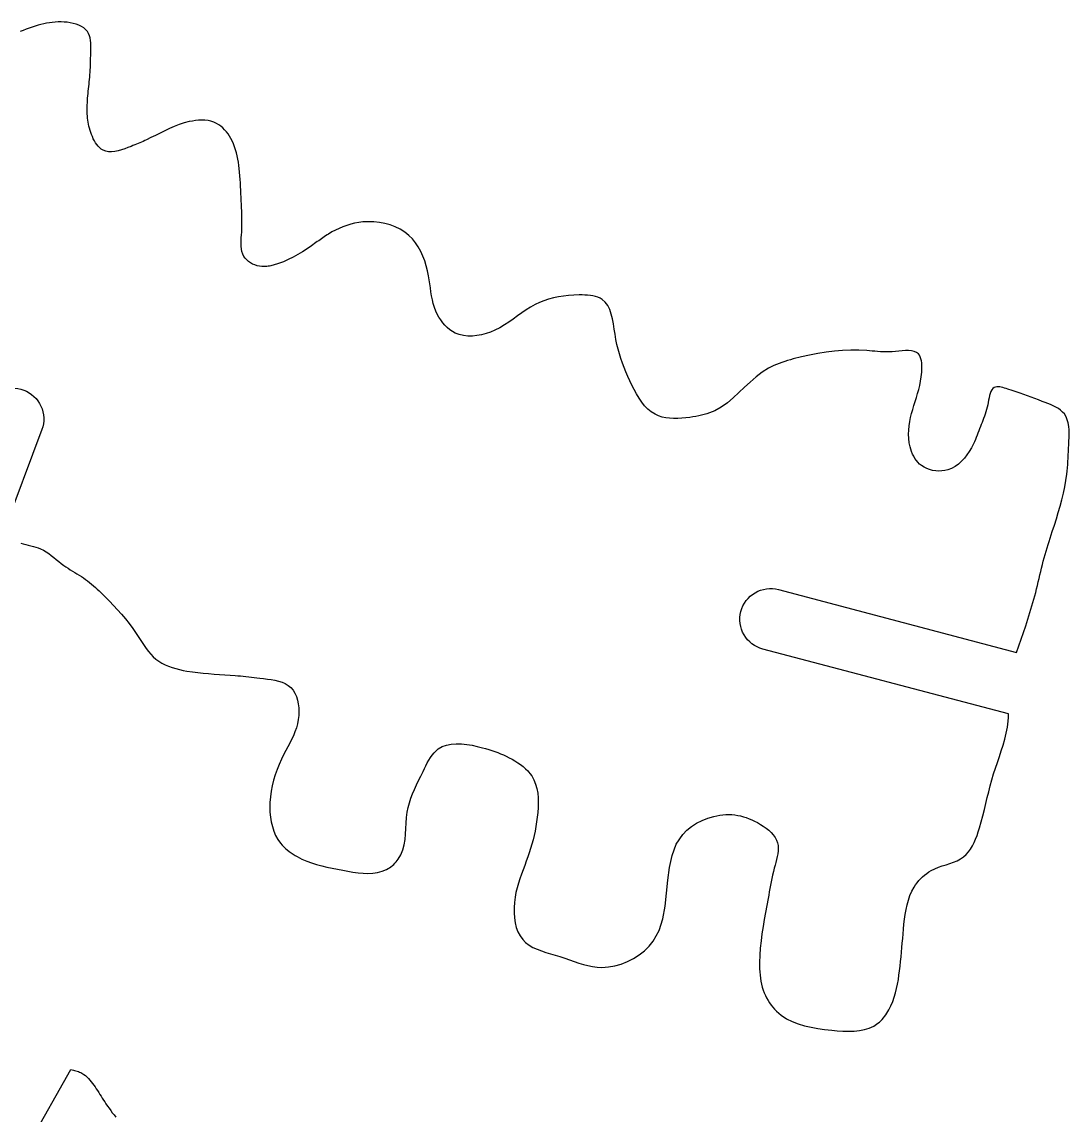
# Model space of a CAD drawing. Extents: x 0 to 235, y 0 to 140.
# Drawn here: x 206.95 to 232.49, y 47.94 to 74.61 of the extents above; entities that cross this region are included whole.
import ezdxf

# ---------------------------------------------------------------- set-up
doc = ezdxf.new("R2010")
doc.units = 0
doc.layers.add('CK_LEVEL_1', color=1, linetype='CONTINUOUS')

msp = doc.modelspace()

# ---------------------------------------------------------------- linework, layer by layer
at = {"layer": 'CK_LEVEL_1'}
for points in [[(206.925, 61.899), (206.985, 61.88), (207.046, 61.864), (207.107, 61.848), (207.169, 61.834), (207.231, 61.819), (207.292, 61.802), (207.351, 61.784), (207.409, 61.761), (207.478, 61.728), (207.543, 61.69), (207.606, 61.647), (207.668, 61.601), (207.729, 61.552), (207.789, 61.502), (207.85, 61.452), (207.91, 61.403), (207.973, 61.356), (208.025, 61.319), (208.078, 61.284), (208.132, 61.25), (208.186, 61.217), (208.24, 61.185), (208.295, 61.152), (208.349, 61.119), (208.402, 61.086), (208.455, 61.051), (208.505, 61.015), (208.554, 60.978), (208.602, 60.939), (208.65, 60.9), (208.696, 60.859), (208.743, 60.818), (208.788, 60.776), (208.833, 60.734), (208.878, 60.691), (208.983, 60.589), (209.086, 60.486), (209.187, 60.381), (209.286, 60.274), (209.382, 60.165), (209.476, 60.053), (209.567, 59.938), (209.654, 59.82), (209.738, 59.698), (209.787, 59.623), (209.836, 59.548), (209.884, 59.472), (209.934, 59.398), (209.984, 59.326), (210.038, 59.256), (210.094, 59.19), (210.153, 59.128), (210.217, 59.071), (210.288, 59.019), (210.364, 58.973), (210.444, 58.932), (210.528, 58.896), (210.615, 58.865), (210.703, 58.838), (210.794, 58.815), (210.885, 58.795), (210.977, 58.778), (211.111, 58.757), (211.243, 58.74), (211.376, 58.726), (211.507, 58.715), (211.639, 58.706), (211.769, 58.698), (211.899, 58.689), (212.028, 58.681), (212.157, 58.67), (212.222, 58.664), (212.287, 58.658), (212.352, 58.651), (212.417, 58.643), (212.483, 58.636), (212.549, 58.628), (212.617, 58.62), (212.685, 58.612), (212.754, 58.605), (212.847, 58.595), (212.94, 58.583), (213.033, 58.57), (213.124, 58.554), (213.213, 58.532), (213.297, 58.505), (213.375, 58.471), (213.446, 58.428), (213.51, 58.375), (213.565, 58.312), (213.61, 58.238), (213.646, 58.157), (213.674, 58.07), (213.693, 57.978), (213.704, 57.882), (213.708, 57.786), (213.704, 57.69), (213.693, 57.596), (213.673, 57.492), (213.646, 57.392), (213.612, 57.295), (213.573, 57.201), (213.53, 57.109), (213.484, 57.019), (213.437, 56.929), (213.389, 56.839), (213.342, 56.749), (213.283, 56.626), (213.227, 56.502), (213.177, 56.375), (213.131, 56.246), (213.091, 56.115), (213.058, 55.982), (213.032, 55.847), (213.013, 55.709), (213.002, 55.569), (212.999, 55.451), (213.003, 55.333), (213.015, 55.215), (213.033, 55.098), (213.06, 54.984), (213.096, 54.874), (213.141, 54.769), (213.196, 54.67), (213.261, 54.577), (213.298, 54.534), (213.338, 54.492), (213.38, 54.452), (213.424, 54.414), (213.469, 54.378), (213.517, 54.343), (213.565, 54.311), (213.615, 54.28), (213.665, 54.252), (213.78, 54.193), (213.898, 54.142), (214.018, 54.098), (214.14, 54.059), (214.264, 54.026), (214.391, 53.996), (214.519, 53.968), (214.65, 53.942), (214.782, 53.917), (214.904, 53.894), (215.027, 53.873), (215.15, 53.856), (215.273, 53.844), (215.393, 53.84), (215.512, 53.845), (215.627, 53.862), (215.739, 53.893), (215.846, 53.938), (215.883, 53.959), (215.919, 53.981), (215.954, 54.006), (215.988, 54.032), (216.021, 54.06), (216.051, 54.09), (216.081, 54.121), (216.108, 54.153), (216.133, 54.186), (216.197, 54.296), (216.244, 54.413), (216.275, 54.538), (216.296, 54.667), (216.309, 54.8), (216.317, 54.935), (216.325, 55.07), (216.336, 55.204), (216.352, 55.335), (216.375, 55.451), (216.405, 55.564), (216.441, 55.675), (216.482, 55.783), (216.528, 55.891), (216.577, 55.999), (216.628, 56.107), (216.682, 56.216), (216.736, 56.326), (216.77, 56.397), (216.805, 56.467), (216.84, 56.536), (216.877, 56.603), (216.917, 56.667), (216.959, 56.728), (217.004, 56.784), (217.053, 56.834), (217.106, 56.878), (217.202, 56.934), (217.308, 56.972), (217.424, 56.995), (217.545, 57.004), (217.672, 57.001), (217.801, 56.988), (217.931, 56.967), (218.059, 56.94), (218.184, 56.909), (218.262, 56.887), (218.338, 56.865), (218.412, 56.841), (218.485, 56.816), (218.557, 56.79), (218.628, 56.761), (218.698, 56.731), (218.767, 56.699), (218.837, 56.664), (218.908, 56.626), (218.978, 56.586), (219.046, 56.543), (219.113, 56.497), (219.177, 56.448), (219.237, 56.396), (219.293, 56.341), (219.343, 56.282), (219.388, 56.219), (219.442, 56.124), (219.483, 56.021), (219.513, 55.913), (219.532, 55.801), (219.543, 55.686), (219.547, 55.568), (219.543, 55.449), (219.535, 55.33), (219.522, 55.212), (219.507, 55.098), (219.489, 54.986), (219.469, 54.875), (219.445, 54.767), (219.42, 54.66), (219.391, 54.554), (219.361, 54.449), (219.328, 54.345), (219.293, 54.243), (219.254, 54.137), (219.215, 54.032), (219.175, 53.926), (219.135, 53.82), (219.097, 53.713), (219.062, 53.603), (219.03, 53.492), (219.002, 53.377), (218.98, 53.259), (218.964, 53.136), (218.955, 53.01), (218.955, 52.884), (218.963, 52.759), (218.981, 52.638), (219.01, 52.522), (219.049, 52.414), (219.101, 52.315), (219.166, 52.226), (219.239, 52.154), (219.323, 52.092), (219.416, 52.038), (219.517, 51.992), (219.623, 51.951), (219.734, 51.914), (219.846, 51.879), (219.96, 51.845), (220.073, 51.811), (220.191, 51.772), (220.306, 51.732), (220.42, 51.693), (220.533, 51.655), (220.646, 51.621), (220.758, 51.592), (220.871, 51.57), (220.985, 51.555), (221.1, 51.549), (221.256, 51.559), (221.413, 51.586), (221.569, 51.63), (221.721, 51.689), (221.868, 51.764), (222.006, 51.852), (222.134, 51.952), (222.249, 52.065), (222.348, 52.187), (222.492, 52.449), (222.585, 52.737), (222.641, 53.043), (222.677, 53.359), (222.706, 53.677), (222.746, 53.987), (222.81, 54.282), (222.914, 54.554), (223.073, 54.794), (223.173, 54.894), (223.286, 54.985), (223.41, 55.065), (223.544, 55.133), (223.684, 55.189), (223.829, 55.232), (223.977, 55.262), (224.124, 55.276), (224.27, 55.275), (224.342, 55.268), (224.413, 55.258), (224.483, 55.243), (224.552, 55.225), (224.621, 55.203), (224.689, 55.177), (224.757, 55.148), (224.824, 55.115), (224.892, 55.08), (224.964, 55.038), (225.035, 54.993), (225.103, 54.945), (225.167, 54.893), (225.226, 54.838), (225.278, 54.779), (225.323, 54.718), (225.358, 54.653), (225.383, 54.584), (225.395, 54.521), (225.4, 54.456), (225.397, 54.389), (225.389, 54.32), (225.376, 54.251), (225.359, 54.18), (225.341, 54.11), (225.321, 54.039), (225.302, 53.969), (225.281, 53.885), (225.261, 53.801), (225.243, 53.719), (225.226, 53.637), (225.211, 53.555), (225.196, 53.474), (225.181, 53.393), (225.167, 53.312), (225.153, 53.231), (225.122, 53.06), (225.09, 52.889), (225.059, 52.717), (225.03, 52.544), (225.003, 52.37), (224.98, 52.196), (224.961, 52.021), (224.949, 51.845), (224.943, 51.669), (224.943, 51.592), (224.945, 51.516), (224.949, 51.439), (224.955, 51.363), (224.964, 51.288), (224.977, 51.212), (224.992, 51.138), (225.011, 51.064), (225.035, 50.991), (225.059, 50.928), (225.086, 50.865), (225.117, 50.804), (225.15, 50.744), (225.187, 50.687), (225.226, 50.631), (225.268, 50.578), (225.312, 50.527), (225.358, 50.48), (225.475, 50.38), (225.603, 50.296), (225.741, 50.227), (225.887, 50.17), (226.041, 50.124), (226.2, 50.087), (226.364, 50.058), (226.532, 50.036), (226.703, 50.017), (226.841, 50.004), (226.979, 49.995), (227.115, 49.992), (227.248, 49.995), (227.378, 50.008), (227.502, 50.031), (227.62, 50.068), (227.731, 50.118), (227.832, 50.186), (227.867, 50.215), (227.901, 50.247), (227.933, 50.281), (227.964, 50.316), (227.994, 50.353), (228.022, 50.392), (228.049, 50.432), (228.074, 50.473), (228.098, 50.514), (228.149, 50.614), (228.192, 50.716), (228.229, 50.82), (228.261, 50.925), (228.287, 51.033), (228.31, 51.141), (228.329, 51.25), (228.345, 51.36), (228.359, 51.469), (228.372, 51.582), (228.384, 51.694), (228.395, 51.806), (228.405, 51.918), (228.415, 52.031), (228.425, 52.143), (228.435, 52.256), (228.445, 52.37), (228.455, 52.484), (228.467, 52.603), (228.48, 52.722), (228.497, 52.841), (228.517, 52.959), (228.543, 53.075), (228.574, 53.188), (228.613, 53.299), (228.66, 53.406), (228.716, 53.508), (228.751, 53.562), (228.789, 53.615), (228.831, 53.665), (228.874, 53.714), (228.921, 53.759), (228.97, 53.802), (229.022, 53.842), (229.076, 53.879), (229.132, 53.912), (229.219, 53.954), (229.309, 53.991), (229.401, 54.023), (229.494, 54.053), (229.586, 54.083), (229.675, 54.115), (229.761, 54.152), (229.842, 54.194), (229.917, 54.244), (229.98, 54.301), (230.038, 54.365), (230.089, 54.437), (230.135, 54.514), (230.177, 54.596), (230.214, 54.681), (230.248, 54.77), (230.279, 54.859), (230.307, 54.95), (230.352, 55.101), (230.392, 55.25), (230.429, 55.398), (230.465, 55.545), (230.499, 55.69), (230.534, 55.835), (230.571, 55.979), (230.609, 56.123), (230.651, 56.267), (230.696, 56.407), (230.744, 56.548), (230.793, 56.69), (230.84, 56.832), (230.886, 56.974), (230.927, 57.118), (230.962, 57.262), (230.989, 57.408), (231.007, 57.555), (231.009, 57.574), (231.01, 57.594), (231.012, 57.613), (231.013, 57.633), (231.014, 57.653), (231.015, 57.672), (231.016, 57.692), (231.017, 57.712), (231.018, 57.731), (225.022, 59.315, -0.414214), (224.488, 60.232, -0.414214), (225.406, 60.766), (231.214, 59.232), (231.27, 59.393), (231.326, 59.555), (231.381, 59.717), (231.435, 59.879), (231.488, 60.041), (231.539, 60.204), (231.588, 60.368), (231.635, 60.532), (231.679, 60.697), (231.7, 60.782), (231.721, 60.866), (231.741, 60.952), (231.761, 61.037), (231.781, 61.122), (231.801, 61.207), (231.822, 61.292), (231.843, 61.376), (231.865, 61.461), (231.887, 61.541), (231.91, 61.622), (231.934, 61.702), (231.958, 61.782), (231.982, 61.862), (232.007, 61.942), (232.033, 62.023), (232.059, 62.103), (232.084, 62.183), (232.134, 62.337), (232.183, 62.492), (232.23, 62.647), (232.275, 62.803), (232.317, 62.958), (232.356, 63.114), (232.39, 63.27), (232.418, 63.426), (232.44, 63.581), (232.449, 63.658), (232.456, 63.735), (232.461, 63.813), (232.466, 63.891), (232.47, 63.97), (232.474, 64.049), (232.477, 64.13), (232.481, 64.213), (232.485, 64.296), (232.489, 64.387), (232.493, 64.478), (232.495, 64.569), (232.493, 64.659), (232.486, 64.746), (232.473, 64.83), (232.451, 64.909), (232.421, 64.982), (232.38, 65.049), (232.337, 65.097), (232.288, 65.141), (232.233, 65.18), (232.173, 65.215), (232.109, 65.248), (232.043, 65.277), (231.975, 65.305), (231.907, 65.331), (231.84, 65.356), (231.746, 65.391), (231.655, 65.425), (231.566, 65.458), (231.477, 65.491), (231.388, 65.524), (231.297, 65.557), (231.203, 65.59), (231.105, 65.623), (231.001, 65.657), (230.961, 65.67), (230.921, 65.682), (230.88, 65.694), (230.84, 65.703), (230.802, 65.709), (230.765, 65.713), (230.73, 65.712), (230.698, 65.707), (230.669, 65.696), (230.636, 65.673), (230.609, 65.64), (230.587, 65.599), (230.569, 65.552), (230.554, 65.5), (230.542, 65.445), (230.531, 65.388), (230.52, 65.33), (230.509, 65.274), (230.495, 65.213), (230.48, 65.155), (230.464, 65.099), (230.446, 65.045), (230.428, 64.993), (230.409, 64.942), (230.39, 64.892), (230.37, 64.841), (230.35, 64.791), (230.331, 64.74), (230.312, 64.688), (230.292, 64.636), (230.272, 64.583), (230.252, 64.53), (230.23, 64.477), (230.208, 64.424), (230.184, 64.371), (230.159, 64.318), (230.112, 64.227), (230.059, 64.137), (230.002, 64.051), (229.939, 63.97), (229.87, 63.895), (229.796, 63.828), (229.716, 63.771), (229.629, 63.723), (229.537, 63.688), (229.465, 63.671), (229.391, 63.661), (229.316, 63.658), (229.24, 63.662), (229.166, 63.673), (229.093, 63.692), (229.022, 63.718), (228.956, 63.75), (228.895, 63.79), (228.849, 63.828), (228.807, 63.871), (228.768, 63.917), (228.734, 63.966), (228.703, 64.019), (228.676, 64.073), (228.653, 64.13), (228.633, 64.188), (228.616, 64.246), (228.595, 64.348), (228.583, 64.451), (228.58, 64.554), (228.583, 64.658), (228.593, 64.761), (228.609, 64.863), (228.628, 64.964), (228.652, 65.064), (228.679, 65.162), (228.708, 65.26), (228.738, 65.356), (228.768, 65.452), (228.798, 65.549), (228.826, 65.647), (228.851, 65.747), (228.872, 65.85), (228.889, 65.958), (228.901, 66.07), (228.904, 66.127), (228.905, 66.184), (228.904, 66.24), (228.9, 66.296), (228.892, 66.348), (228.881, 66.398), (228.865, 66.443), (228.844, 66.483), (228.818, 66.517), (228.772, 66.553), (228.715, 66.577), (228.65, 66.59), (228.579, 66.596), (228.502, 66.595), (228.422, 66.589), (228.34, 66.582), (228.258, 66.573), (228.177, 66.567), (228.102, 66.564), (228.029, 66.563), (227.958, 66.565), (227.89, 66.568), (227.822, 66.573), (227.756, 66.579), (227.69, 66.585), (227.624, 66.591), (227.559, 66.597), (227.365, 66.606), (227.169, 66.606), (226.97, 66.597), (226.769, 66.58), (226.568, 66.555), (226.366, 66.523), (226.165, 66.485), (225.965, 66.441), (225.766, 66.391), (225.696, 66.372), (225.626, 66.352), (225.557, 66.33), (225.488, 66.308), (225.421, 66.284), (225.354, 66.258), (225.289, 66.229), (225.225, 66.199), (225.162, 66.166), (225.006, 66.067), (224.859, 65.953), (224.718, 65.829), (224.579, 65.7), (224.442, 65.57), (224.303, 65.443), (224.16, 65.324), (224.011, 65.218), (223.854, 65.13), (223.791, 65.102), (223.727, 65.077), (223.662, 65.054), (223.596, 65.035), (223.528, 65.017), (223.459, 65.002), (223.389, 64.988), (223.317, 64.976), (223.245, 64.965), (223.147, 64.953), (223.047, 64.944), (222.947, 64.939), (222.849, 64.938), (222.751, 64.944), (222.657, 64.956), (222.565, 64.975), (222.478, 65.003), (222.395, 65.041), (222.303, 65.098), (222.219, 65.168), (222.141, 65.249), (222.07, 65.338), (222.004, 65.435), (221.942, 65.537), (221.885, 65.643), (221.832, 65.75), (221.782, 65.857), (221.731, 65.967), (221.684, 66.075), (221.639, 66.183), (221.598, 66.292), (221.559, 66.401), (221.524, 66.513), (221.492, 66.628), (221.464, 66.746), (221.44, 66.87), (221.42, 66.994), (221.401, 67.12), (221.381, 67.247), (221.357, 67.37), (221.328, 67.487), (221.291, 67.596), (221.242, 67.694), (221.181, 67.778), (221.105, 67.845), (221.055, 67.874), (221.001, 67.897), (220.943, 67.916), (220.881, 67.93), (220.817, 67.94), (220.75, 67.947), (220.682, 67.951), (220.614, 67.953), (220.545, 67.953), (220.414, 67.949), (220.286, 67.94), (220.16, 67.926), (220.037, 67.907), (219.917, 67.881), (219.8, 67.849), (219.686, 67.812), (219.575, 67.767), (219.468, 67.716), (219.359, 67.654), (219.252, 67.587), (219.147, 67.515), (219.042, 67.44), (218.937, 67.365), (218.83, 67.291), (218.719, 67.22), (218.605, 67.153), (218.484, 67.092), (218.38, 67.048), (218.272, 67.011), (218.162, 66.982), (218.051, 66.961), (217.94, 66.95), (217.83, 66.949), (217.723, 66.961), (217.62, 66.985), (217.521, 67.023), (217.453, 67.061), (217.387, 67.105), (217.326, 67.157), (217.268, 67.214), (217.215, 67.276), (217.166, 67.342), (217.122, 67.411), (217.083, 67.483), (217.049, 67.556), (217.013, 67.648), (216.985, 67.742), (216.963, 67.837), (216.944, 67.932), (216.929, 68.029), (216.915, 68.126), (216.902, 68.224), (216.887, 68.322), (216.871, 68.421), (216.845, 68.544), (216.814, 68.666), (216.776, 68.785), (216.732, 68.902), (216.68, 69.015), (216.62, 69.123), (216.553, 69.224), (216.476, 69.318), (216.391, 69.403), (216.29, 69.484), (216.179, 69.554), (216.06, 69.612), (215.935, 69.66), (215.806, 69.696), (215.672, 69.722), (215.537, 69.737), (215.402, 69.74), (215.267, 69.734), (215.167, 69.721), (215.068, 69.703), (214.971, 69.68), (214.875, 69.651), (214.782, 69.617), (214.69, 69.578), (214.601, 69.536), (214.514, 69.489), (214.429, 69.439), (214.394, 69.417), (214.36, 69.394), (214.326, 69.371), (214.292, 69.348), (214.258, 69.324), (214.224, 69.301), (214.191, 69.277), (214.157, 69.253), (214.124, 69.229), (214.016, 69.153), (213.906, 69.079), (213.795, 69.007), (213.682, 68.939), (213.567, 68.875), (213.449, 68.817), (213.329, 68.764), (213.207, 68.718), (213.082, 68.679), (213.051, 68.671), (213.021, 68.664), (212.99, 68.657), (212.959, 68.652), (212.928, 68.647), (212.897, 68.644), (212.866, 68.643), (212.834, 68.643), (212.802, 68.644), (212.745, 68.652), (212.688, 68.666), (212.632, 68.684), (212.579, 68.708), (212.527, 68.737), (212.48, 68.77), (212.437, 68.807), (212.399, 68.848), (212.367, 68.892), (212.338, 68.949), (212.318, 69.01), (212.305, 69.073), (212.298, 69.14), (212.296, 69.208), (212.298, 69.277), (212.302, 69.348), (212.307, 69.418), (212.312, 69.488), (212.317, 69.576), (212.319, 69.663), (212.32, 69.748), (212.319, 69.833), (212.317, 69.916), (212.313, 70), (212.31, 70.083), (212.306, 70.166), (212.301, 70.249), (212.297, 70.335), (212.293, 70.423), (212.289, 70.51), (212.285, 70.597), (212.28, 70.685), (212.274, 70.773), (212.268, 70.861), (212.26, 70.948), (212.251, 71.036), (212.242, 71.113), (212.231, 71.19), (212.218, 71.266), (212.203, 71.343), (212.185, 71.418), (212.164, 71.493), (212.139, 71.567), (212.111, 71.64), (212.078, 71.712), (212.048, 71.769), (212.015, 71.826), (211.979, 71.881), (211.939, 71.933), (211.897, 71.982), (211.852, 72.028), (211.804, 72.07), (211.753, 72.106), (211.699, 72.138), (211.633, 72.167), (211.563, 72.19), (211.491, 72.205), (211.416, 72.213), (211.34, 72.216), (211.263, 72.214), (211.186, 72.207), (211.109, 72.196), (211.033, 72.181), (210.907, 72.149), (210.785, 72.109), (210.666, 72.063), (210.549, 72.012), (210.435, 71.958), (210.322, 71.902), (210.211, 71.846), (210.1, 71.79), (209.989, 71.736), (209.949, 71.718), (209.909, 71.7), (209.869, 71.682), (209.828, 71.664), (209.787, 71.647), (209.746, 71.63), (209.703, 71.612), (209.66, 71.595), (209.616, 71.577), (209.539, 71.547), (209.459, 71.518), (209.379, 71.491), (209.298, 71.469), (209.218, 71.453), (209.141, 71.445), (209.066, 71.446), (208.995, 71.459), (208.93, 71.484), (208.888, 71.51), (208.849, 71.542), (208.813, 71.579), (208.779, 71.621), (208.748, 71.666), (208.72, 71.714), (208.693, 71.765), (208.67, 71.816), (208.648, 71.868), (208.63, 71.918), (208.614, 71.968), (208.599, 72.018), (208.587, 72.067), (208.576, 72.117), (208.567, 72.166), (208.559, 72.216), (208.553, 72.265), (208.549, 72.315), (208.545, 72.369), (208.543, 72.423), (208.543, 72.478), (208.543, 72.532), (208.545, 72.587), (208.548, 72.642), (208.551, 72.697), (208.555, 72.752), (208.56, 72.807), (208.565, 72.865), (208.571, 72.923), (208.577, 72.981), (208.583, 73.039), (208.59, 73.097), (208.596, 73.154), (208.601, 73.212), (208.606, 73.269), (208.611, 73.326), (208.615, 73.384), (208.618, 73.441), (208.621, 73.499), (208.623, 73.557), (208.625, 73.615), (208.627, 73.673), (208.628, 73.733), (208.63, 73.793), (208.631, 73.855), (208.633, 73.917), (208.633, 73.98), (208.633, 74.042), (208.629, 74.104), (208.623, 74.164), (208.613, 74.222), (208.598, 74.277), (208.577, 74.328), (208.55, 74.376), (208.509, 74.424), (208.46, 74.467), (208.404, 74.503), (208.341, 74.533), (208.274, 74.558), (208.203, 74.578), (208.131, 74.594), (208.057, 74.605), (207.983, 74.611), (207.908, 74.615), (207.834, 74.614), (207.762, 74.611), (207.691, 74.603), (207.621, 74.594), (207.552, 74.581), (207.484, 74.566), (207.416, 74.549), (207.348, 74.531), (207.275, 74.509), (207.201, 74.485), (207.128, 74.46), (207.055, 74.434), (206.983, 74.407), (206.91, 74.379)], [(206.031, 65.192, -0.414214), (206.996, 65.633, -0.414214), (207.437, 64.667), (206.502, 62.167)]]:
    msp.add_lwpolyline(points, format="xyb", dxfattribs=at)
msp.add_lwpolyline([(207.146, 47.289), (208.144, 49.061), (208.176, 49.052), (208.207, 49.044), (208.238, 49.035), (208.269, 49.026), (208.3, 49.016), (208.33, 49.006), (208.359, 48.994), (208.388, 48.981), (208.416, 48.966), (208.459, 48.94), (208.499, 48.909), (208.538, 48.876), (208.575, 48.84), (208.61, 48.801), (208.643, 48.761), (208.675, 48.719), (208.706, 48.676), (208.736, 48.633), (208.767, 48.587), (208.797, 48.542), (208.826, 48.496), (208.855, 48.45), (208.884, 48.404), (208.913, 48.359), (208.942, 48.313), (208.971, 48.268), (209, 48.223), (209.038, 48.167), (209.077, 48.112), (209.117, 48.057), (209.157, 48.003), (209.2, 47.95), (209.243, 47.898)], dxfattribs=at)

doc.saveas('drawing.dxf')
